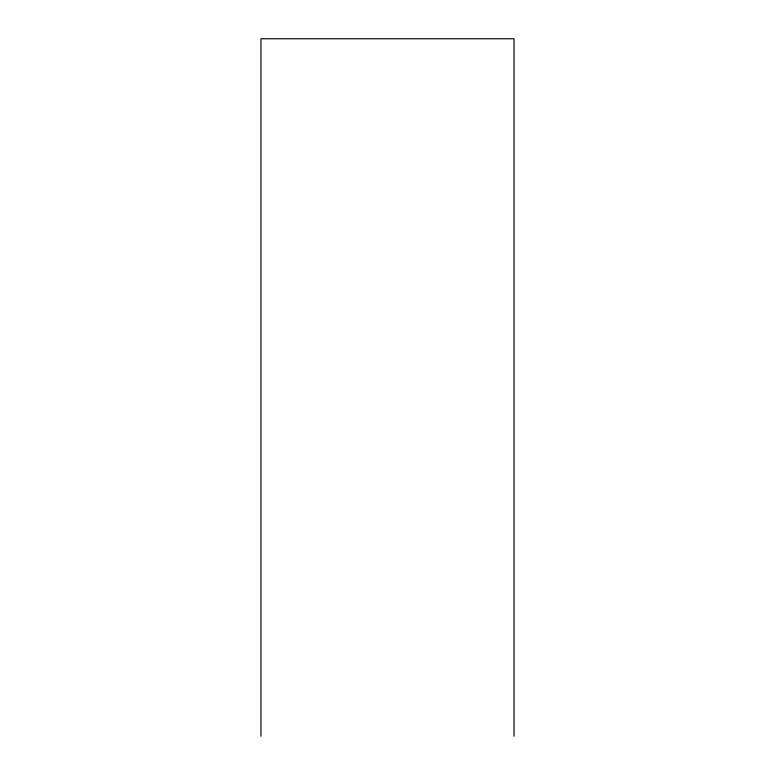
<?xml version="1.0" encoding="UTF-8"?>
<svg xmlns="http://www.w3.org/2000/svg" width="775" height="775" viewBox="0 0 775 775"><rect width="100%" height="100%" fill="white"/><g stroke="black" fill="none" stroke-linecap="round" stroke-linejoin="round"><path stroke-width="1.16" d="M514.028 736.25L514.028 38.75L260.972 38.75L260.972 736.25"/></g></svg>
